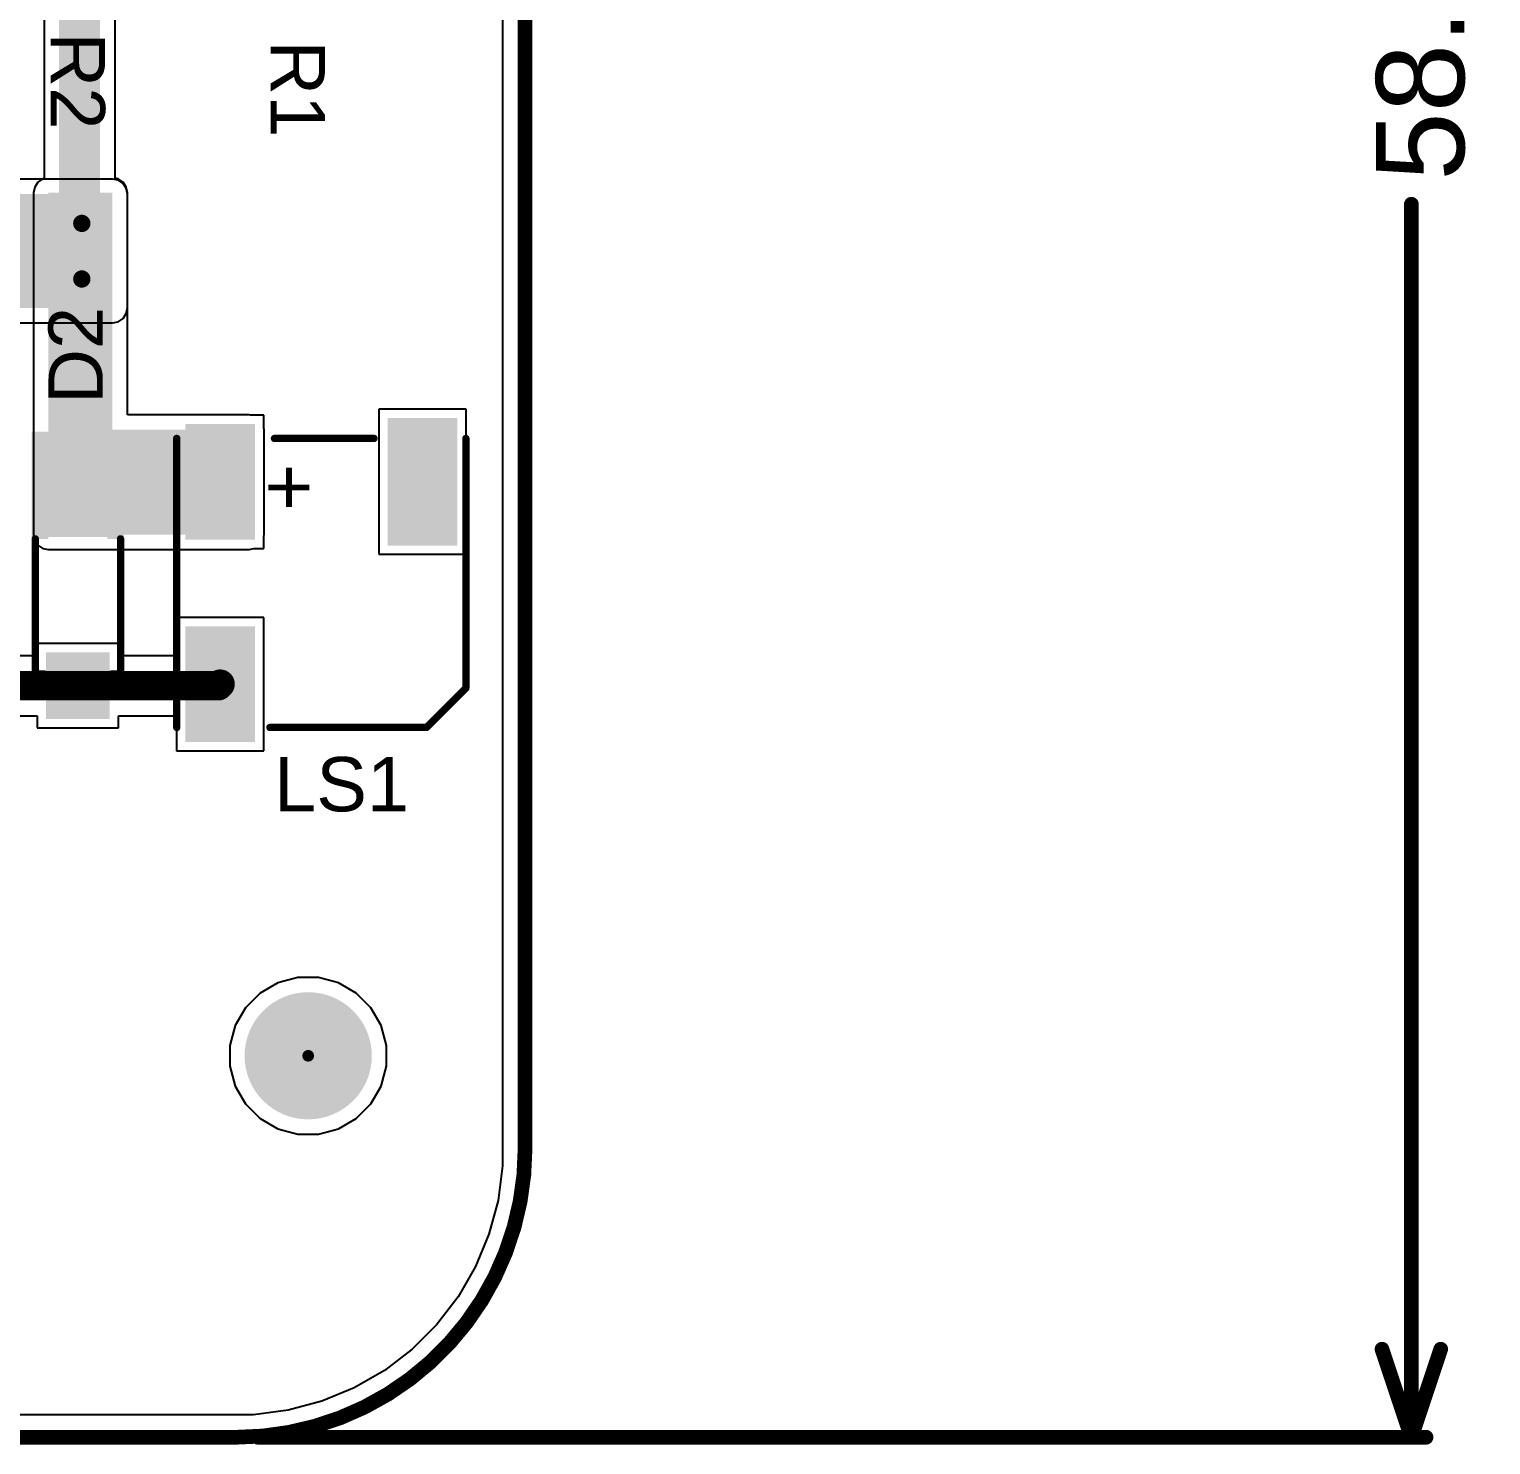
# Model space of a CAD drawing. Header units: inches. Extents: x -3.9 to 67.9, y -8.1 to 62.1.
# Drawn here: x 42.68 to 67.95, y -6.73 to 17.76 of the extents above; entities that cross this region are included whole.
import ezdxf

# ---------------------------------------------------------------- set-up
doc = ezdxf.new("R2010")
doc.units = ezdxf.units.IN
for name, color, linetype in [('Board Outline', 216, 'Continuous'), ('Bottom Layer', 5, 'Continuous'), ('Bottom Solder', 6, 'Continuous'), ('Dimension', 6, 'Continuous'), ('Pad Holes', 156, 'Continuous'), ('Top Layer', 1, 'Continuous'), ('Top Overlay', 2, 'Continuous'), ('Top Paste', 8, 'Continuous'), ('Top Solder', 216, 'Continuous'), ('Via Holes', 16, 'Continuous')]:
    doc.layers.add(name, color=color, linetype=linetype)
doc.styles.add('Arial', font='', dxfattribs={"height": 0.2})
doc.styles.get('Arial').set_extended_font_data('Arial')

# ---------------------------------------------------------------- blocks, each defined once
blk = doc.blocks.new('SOD_123_1')
at = {"layer": 'Top Layer'}
for points in [[(-1.1, 0.45), (-1.1, -0.45), (-2.05, -0.45), (-2.05, 0.45)], [(2.05, 0.45), (2.05, -0.45), (1.1, -0.45), (1.1, 0.45)]]:
    blk.add_hatch(color=1, dxfattribs=at).paths.add_polyline_path(points)
at = {"layer": 'Top Overlay'}
for points in [[(0.965, 0.508), (2.819, 0.508), (2.819, 0.8), (0.965, 0.8)], [(2.12, -0.787), (2.82, -0.787), (2.82, 0.787), (2.12, 0.787)], [(0.965, -0.8), (2.819, -0.8), (2.819, -0.508), (0.965, -0.508)]]:
    blk.add_hatch(color=2, dxfattribs=at).paths.add_polyline_path(points)
at = {"layer": 'Top Paste'}
for points in [[(-1.1, 0.45), (-1.1, -0.45), (-2.05, -0.45), (-2.05, 0.45)], [(2.05, 0.45), (2.05, -0.45), (1.1, -0.45), (1.1, 0.45)]]:
    blk.add_hatch(color=8, dxfattribs=at).paths.add_polyline_path(points)
at = {"layer": 'Top Solder'}
for points in [[(-0.998, 0.552), (-0.998, -0.552), (-2.152, -0.552), (-2.152, 0.552)], [(2.152, 0.552), (2.152, -0.552), (0.998, -0.552), (0.998, 0.552)]]:
    blk.add_hatch(color=216, dxfattribs=at).paths.add_polyline_path(points)
at = {"layer": 'Top Overlay', "const_width": 0.127}
for points in [[(-1.372, 0.737), (-1.372, 0.584)], [(-1.372, 0.737), (0.965, 0.737)], [(-1.372, -0.584), (-1.372, -0.737)], [(-1.372, -0.737), (0.965, -0.737)]]:
    blk.add_lwpolyline(points, dxfattribs=at)
at = {"layer": 'Top Overlay', "const_width": 0.0635}
for points in [[(-1.403, 0.737, 1), (-1.34, 0.737, 1)], [(-1.403, 0.737, 1), (-1.34, 0.737, 1)], [(0.933, 0.737, 1), (0.997, 0.737, 1)], [(-1.403, 0.584, 1), (-1.34, 0.584, 1)], [(-1.403, -0.584, 1), (-1.34, -0.584, 1)], [(-1.403, -0.737, 1), (-1.34, -0.737, 1)], [(-1.403, -0.737, 1), (-1.34, -0.737, 1)], [(0.933, -0.737, 1), (0.997, -0.737, 1)]]:
    blk.add_lwpolyline(points, format="xyb", close=True, dxfattribs=at)
blk = doc.blocks.new('FUET_5025_44')
at = {"layer": 'Top Layer'}
for points in [[(-2.75, 2.25), (-0.75, 2.25), (-0.75, 1.25), (-2.75, 1.25)], [(-2.65, -1.25), (-0.85, -1.25), (-0.85, -2.25), (-2.65, -2.25)], [(0.85, -1.25), (2.65, -1.25), (2.65, -2.25), (0.85, -2.25)]]:
    blk.add_hatch(color=1, dxfattribs=at).paths.add_polyline_path(points)
at = {"layer": 'Top Paste'}
for points in [[(-2.75, 2.25), (-0.75, 2.25), (-0.75, 1.25), (-2.75, 1.25)], [(-2.65, -1.25), (-0.85, -1.25), (-0.85, -2.25), (-2.65, -2.25)], [(0.85, -1.25), (2.65, -1.25), (2.65, -2.25), (0.85, -2.25)]]:
    blk.add_hatch(color=8, dxfattribs=at).paths.add_polyline_path(points)
at = {"layer": 'Top Solder'}
for points in [[(-2.852, 2.352), (-0.648, 2.352), (-0.648, 1.148), (-2.852, 1.148)], [(-2.752, -1.148), (-0.748, -1.148), (-0.748, -2.352), (-2.752, -2.352)], [(0.748, -1.148), (2.752, -1.148), (2.752, -2.352), (0.748, -2.352)]]:
    blk.add_hatch(color=216, dxfattribs=at).paths.add_polyline_path(points)
at = {"layer": 'Top Overlay', "const_width": 0.127}
for points in [[(1.819, 2.499), (-2.499, 2.499)], [(2.499, 1.819), (1.819, 2.499)], [(2.499, 1.397), (2.499, 1.819)], [(2.499, -0.889), (2.499, 1.397)], [(-2.5, -0.81), (-2.5, 0.91)], [(2.5, -2.5), (-2.5, -2.5)]]:
    blk.add_lwpolyline(points, dxfattribs=at)
at = {"layer": 'Top Overlay', "const_width": 0.0635}
for points in [[(-2.531, 2.499, 1), (-2.468, 2.499, 1)], [(1.787, 2.499, 1), (1.85, 2.499, 1)], [(1.787, 2.499, 1), (1.85, 2.499, 1)], [(2.468, 1.819, 1), (2.531, 1.819, 1)], [(2.468, 1.819, 1), (2.531, 1.819, 1)], [(2.468, 1.397, 1), (2.531, 1.397, 1)], [(2.468, 1.397, 1), (2.531, 1.397, 1)], [(-2.532, 0.91, 1), (-2.468, 0.91, 1)], [(-2.532, -0.81, 1), (-2.468, -0.81, 1)], [(2.468, -0.889, 1), (2.531, -0.889, 1)], [(-2.532, -2.5, 1), (-2.468, -2.5, 1)], [(2.468, -2.5, 1), (2.532, -2.5, 1)]]:
    blk.add_lwpolyline(points, format="xyb", close=True, dxfattribs=at)
at = {"layer": 'Top Overlay', "style": 'Arial'}
blk.add_text('+', height=1, dxfattribs=at).set_placement((-2.06, -1.044))

msp = doc.modelspace()

# ---------------------------------------------------------------- hatches: boundary and pattern name
at = {"layer": 'Bottom Layer'}
msp.add_hatch(color=5, dxfattribs=at).paths.add_polyline_path([(26.459, 12.937), (44.116, 12.937), (44.116, 14.907), (26.459, 14.907)])
h = msp.add_hatch(color=5, dxfattribs=at)
edge = h.paths.add_edge_path()
edge.add_arc((43.586, 14.399), 0.3, 0, 360)
h = msp.add_hatch(color=5, dxfattribs=at)
edge = h.paths.add_edge_path()
edge.add_arc((43.586, 13.437), 0.3, 0, 360)
at = {"layer": 'Bottom Solder'}
h = msp.add_hatch(color=6, dxfattribs=at)
edge = h.paths.add_edge_path()
edge.add_arc((43.586, 14.399), 0.402, 0, 360)
h = msp.add_hatch(color=6, dxfattribs=at)
edge = h.paths.add_edge_path()
edge.add_arc((43.586, 13.437), 0.402, 0, 360)
h = msp.add_hatch(color=6, dxfattribs=at)
edge = h.paths.add_edge_path()
edge.add_arc((47.5, 0), 0.102, 0, 360)
at = {"layer": 'Pad Holes'}
h = msp.add_hatch(color=7, dxfattribs=at)
edge = h.paths.add_edge_path()
edge.add_arc((47.5, 0), 1.1, 0, 360)
at = {"layer": 'Top Layer'}
for points in [[(43.193, 12.937), (43.903, 12.937), (43.903, 18.912), (43.193, 18.912)], [(43.01, 9.076), (44.116, 9.076), (44.116, 14.929), (43.01, 14.929)], [(43.01, 9.017), (46.477, 9.017), (46.477, 10.829), (43.01, 10.829)]]:
    msp.add_hatch(color=1, dxfattribs=at).paths.add_polyline_path(points)
h = msp.add_hatch(color=1, dxfattribs=at)
edge = h.paths.add_edge_path()
edge.add_arc((43.586, 14.399), 0.3, 0, 360)
h = msp.add_hatch(color=1, dxfattribs=at)
edge = h.paths.add_edge_path()
edge.add_arc((43.586, 13.437), 0.3, 0, 360)
at = {"layer": 'Top Solder'}
h = msp.add_hatch(color=216, dxfattribs=at)
edge = h.paths.add_edge_path()
edge.add_arc((43.586, 14.399), 0.402, 0, 360)
h = msp.add_hatch(color=216, dxfattribs=at)
edge = h.paths.add_edge_path()
edge.add_arc((43.586, 13.437), 0.402, 0, 360)
h = msp.add_hatch(color=216, dxfattribs=at)
edge = h.paths.add_edge_path()
edge.add_arc((47.5, 0), 0.102, 0, 360)
at = {"layer": 'Via Holes'}
h = msp.add_hatch(color=7, dxfattribs=at)
edge = h.paths.add_edge_path()
edge.add_arc((43.586, 14.399), 0.15, 0, 360)
h = msp.add_hatch(color=7, dxfattribs=at)
edge = h.paths.add_edge_path()
edge.add_arc((43.586, 13.437), 0.15, 0, 360)

# ---------------------------------------------------------------- linework, layer by layer
at = {"layer": 'Board Outline', "const_width": 0.254}
for points in [[(51.25, 46.398), (51.25, -1.599)], [(1.248, -6.599), (46.247, -6.602)], [(46.247, -6.602), (46.25, -6.599)]]:
    msp.add_lwpolyline(points, dxfattribs=at)
msp.add_lwpolyline([(51.25, -1.599, -0.414214), (46.25, -6.599)], format="xyb", dxfattribs=at)
at = {"layer": 'Board Outline', "const_width": 0.127}
for points in [[(51.186, -1.599, 1), (51.313, -1.599, 1)], [(51.186, -1.599, 1), (51.313, -1.599, 1)], [(46.184, -6.602, 1), (46.311, -6.602, 1)], [(46.184, -6.602, 1), (46.311, -6.602, 1)], [(46.186, -6.599, 1), (46.313, -6.599, 1)], [(46.186, -6.599, 1), (46.313, -6.599, 1)]]:
    msp.add_lwpolyline(points, format="xyb", close=True, dxfattribs=at)
at = {"layer": 'Bottom Layer'}
for p, q in [((50.862, 46.398), (50.861, -1.599)), ((44.116, 15.166), (30.397, 15.166)), ((44.215, 15.146), (44.116, 15.166)), ((44.299, 15.09), (44.215, 15.146)), ((44.355, 15.006), (44.299, 15.09)), ((44.375, 14.907), (44.355, 15.006)), ((44.375, 12.937), (44.375, 14.907)), ((44.355, 12.838), (44.375, 12.937)), ((28.467, 12.678), (44.116, 12.678)), ((44.116, 12.678), (44.215, 12.698)), ((44.215, 12.698), (44.299, 12.754)), ((44.299, 12.754), (44.355, 12.838)), ((47.322, 1.354), (46.977, 1.262)), ((47.678, 1.354), (47.322, 1.354)), ((48.023, 1.262), (47.678, 1.354)), ((46.669, 1.083), (46.417, 0.831)), ((46.977, 1.262), (46.669, 1.083)), ((48.331, 1.083), (48.023, 1.262)), ((48.583, 0.831), (48.331, 1.083)), ((46.417, 0.831), (46.238, 0.523)), ((48.762, 0.523), (48.583, 0.831)), ((46.238, 0.523), (46.146, 0.178)), ((48.854, 0.178), (48.762, 0.523)), ((46.146, 0.178), (46.146, -0.178)), ((48.854, -0.178), (48.854, 0.178)), ((46.146, -0.178), (46.238, -0.523)), ((48.762, -0.523), (48.854, -0.178)), ((46.238, -0.523), (46.417, -0.831)), ((48.583, -0.831), (48.762, -0.523)), ((46.417, -0.831), (46.669, -1.083)), ((48.331, -1.083), (48.583, -0.831)), ((46.669, -1.083), (46.977, -1.262)), ((46.977, -1.262), (47.322, -1.354)), ((47.678, -1.354), (48.023, -1.262)), ((48.023, -1.262), (48.331, -1.083)), ((47.322, -1.354), (47.678, -1.354)), ((50.861, -1.599), (50.861, -1.902)), ((50.861, -1.902), (50.783, -2.501)), ((50.783, -2.501), (50.626, -3.085)), ((50.626, -3.085), (50.395, -3.643)), ((50.395, -3.643), (50.093, -4.167)), ((50.093, -4.167), (49.725, -4.646)), ((49.725, -4.646), (49.297, -5.074)), ((49.297, -5.074), (48.817, -5.442)), ((48.817, -5.442), (48.294, -5.744)), ((48.294, -5.744), (47.735, -5.975)), ((47.735, -5.975), (47.152, -6.132)), ((46.25, -6.211), (1.248, -6.211)), ((46.552, -6.211), (46.25, -6.211)), ((47.152, -6.132), (46.552, -6.211))]:
    msp.add_line(p, q, dxfattribs=at)
at = {"layer": 'Dimension', "const_width": 0.254}
for points in [[(66.573, -6.599), (66.573, 14.731)], [(66.065, -5.075), (66.573, -6.599)], [(66.573, -6.599), (67.081, -5.075)], [(46.631, -6.599), (66.827, -6.599)]]:
    msp.add_lwpolyline(points, dxfattribs=at)
at = {"layer": 'Dimension', "const_width": 0.127}
for points in [[(66.51, 14.731, 1), (66.637, 14.731, 1)], [(66.002, -5.075, 1), (66.129, -5.075, 1)], [(67.018, -5.075, 1), (67.145, -5.075, 1)], [(46.567, -6.599, 1), (46.694, -6.599, 1)], [(66.51, -6.599, 1), (66.637, -6.599, 1)], [(66.51, -6.599, 1), (66.637, -6.599, 1)], [(66.51, -6.599, 1), (66.637, -6.599, 1)], [(66.764, -6.599, 1), (66.891, -6.599, 1)]]:
    msp.add_lwpolyline(points, format="xyb", close=True, dxfattribs=at)
at = {"layer": 'Top Layer'}
for p, q in [((50.862, 46.398), (50.861, -1.599)), ((42.934, 18.27), (42.934, 15.173)), ((44.162, 15.179), (44.162, 18.011)), ((42.911, 15.168), (42.827, 15.112)), ((42.934, 15.173), (42.911, 15.168)), ((44.215, 15.168), (44.162, 15.179)), ((44.299, 15.112), (44.215, 15.168)), ((42.771, 15.028), (42.751, 14.929)), ((42.751, 14.929), (42.751, 10.829)), ((42.827, 15.112), (42.771, 15.028)), ((44.355, 15.028), (44.299, 15.112)), ((44.375, 14.929), (44.355, 15.028)), ((44.375, 11.088), (44.375, 14.929)), ((50.231, 11.183), (48.723, 11.183)), ((48.723, 11.183), (48.723, 8.675)), ((50.231, 8.675), (50.231, 11.183)), ((46.477, 11.088), (44.375, 11.088)), ((46.502, 11.083), (46.477, 11.088)), ((46.731, 11.083), (46.502, 11.083)), ((46.731, 10.854), (46.731, 11.083)), ((42.751, 10.829), (42.751, 9.017)), ((46.736, 10.829), (46.731, 10.854)), ((46.736, 9.017), (46.736, 10.829)), ((42.751, 9.017), (42.771, 8.918)), ((42.771, 8.918), (42.814, 8.853)), ((42.814, 8.853), (42.814, 8.822)), ((46.731, 8.992), (46.736, 9.017)), ((46.731, 8.775), (46.731, 8.992)), ((42.814, 8.822), (42.845, 8.822)), ((42.845, 8.822), (42.911, 8.778)), ((42.911, 8.778), (43.01, 8.758)), ((43.01, 8.758), (46.477, 8.758)), ((46.477, 8.758), (46.561, 8.775)), ((46.561, 8.775), (46.731, 8.775)), ((48.723, 8.675), (50.231, 8.675)), ((46.731, 7.583), (45.223, 7.583)), ((45.223, 7.583), (45.223, 6.919)), ((46.731, 5.275), (46.731, 7.583)), ((44.222, 7.13), (42.814, 7.13)), ((42.814, 7.13), (42.814, 6.919)), ((44.222, 6.919), (44.222, 7.13)), ((42.814, 6.919), (41.109, 6.919)), ((45.223, 6.919), (44.222, 6.919)), ((40.894, 5.883), (42.814, 5.883)), ((42.814, 5.883), (42.814, 5.672)), ((44.222, 5.672), (44.222, 5.883)), ((44.222, 5.883), (45.223, 5.883)), ((45.223, 5.883), (45.223, 5.275)), ((42.814, 5.672), (44.222, 5.672)), ((45.223, 5.275), (46.731, 5.275)), ((47.322, 1.354), (46.977, 1.262)), ((47.678, 1.354), (47.322, 1.354)), ((48.023, 1.262), (47.678, 1.354)), ((46.669, 1.083), (46.417, 0.831)), ((46.977, 1.262), (46.669, 1.083)), ((48.331, 1.083), (48.023, 1.262)), ((48.583, 0.831), (48.331, 1.083)), ((46.417, 0.831), (46.238, 0.523)), ((48.762, 0.523), (48.583, 0.831)), ((46.238, 0.523), (46.146, 0.178)), ((48.854, 0.178), (48.762, 0.523)), ((46.146, 0.178), (46.146, -0.178)), ((48.854, -0.178), (48.854, 0.178)), ((46.146, -0.178), (46.238, -0.523)), ((48.762, -0.523), (48.854, -0.178)), ((46.238, -0.523), (46.417, -0.831)), ((48.583, -0.831), (48.762, -0.523)), ((46.417, -0.831), (46.669, -1.083)), ((48.331, -1.083), (48.583, -0.831)), ((46.669, -1.083), (46.977, -1.262)), ((46.977, -1.262), (47.322, -1.354)), ((47.678, -1.354), (48.023, -1.262)), ((48.023, -1.262), (48.331, -1.083)), ((47.322, -1.354), (47.678, -1.354)), ((50.861, -1.599), (50.861, -1.902)), ((50.861, -1.902), (50.783, -2.501)), ((50.783, -2.501), (50.626, -3.085)), ((50.626, -3.085), (50.395, -3.643)), ((50.395, -3.643), (50.093, -4.167)), ((50.093, -4.167), (49.725, -4.646)), ((49.725, -4.646), (49.297, -5.074)), ((49.297, -5.074), (48.817, -5.442)), ((48.817, -5.442), (48.294, -5.744)), ((48.294, -5.744), (47.735, -5.975)), ((47.735, -5.975), (47.152, -6.132)), ((46.25, -6.211), (1.248, -6.211)), ((46.552, -6.211), (46.25, -6.211)), ((47.152, -6.132), (46.552, -6.211))]:
    msp.add_line(p, q, dxfattribs=at)
at = {"layer": 'Top Layer', "const_width": 0.508}
for points in [[(40.894, 6.401), (43.518, 6.401)], [(43.518, 6.401), (45.948, 6.401)], [(45.948, 6.401), (45.977, 6.429)]]:
    msp.add_lwpolyline(points, dxfattribs=at)
at = {"layer": 'Top Layer', "const_width": 0.254}
for points in [[(43.391, 6.401, 1), (43.645, 6.401, 1)], [(43.391, 6.401, 1), (43.645, 6.401, 1)], [(45.821, 6.401, 1), (46.075, 6.401, 1)], [(45.821, 6.401, 1), (46.075, 6.401, 1)], [(45.85, 6.429, 1), (46.104, 6.429, 1)]]:
    msp.add_lwpolyline(points, format="xyb", close=True, dxfattribs=at)

# ---------------------------------------------------------------- block references
for name, p, rotation in [('FUET_5025_44', (47.727, 8.179), 270), ('SOD_123_1', (43.518, 7.976), 90)]:
    msp.add_blockref(name, p, dxfattribs=dict(rotation=rotation))

# ---------------------------------------------------------------- texts
at = {"layer": 'Dimension', "style": 'Arial'}
msp.add_text('58.00 (mm)', height=1.524, rotation=90, dxfattribs=at).set_placement((67.488, 15.137))
at = {"layer": 'Top Overlay', "style": 'Arial'}
for s, height, rotation, p in [('R2', 0.9398, 270, (43.048, 17.702)), ('R1', 0.9398, 270, (46.85, 17.565)), ('D2', 0.94, 90, (43.949, 11.277)), ('LS1', 0.9398, 360, (46.91, 4.229))]:
    msp.add_text(s, height=height, rotation=rotation, dxfattribs=at).set_placement(p)

doc.saveas('drawing.dxf')
